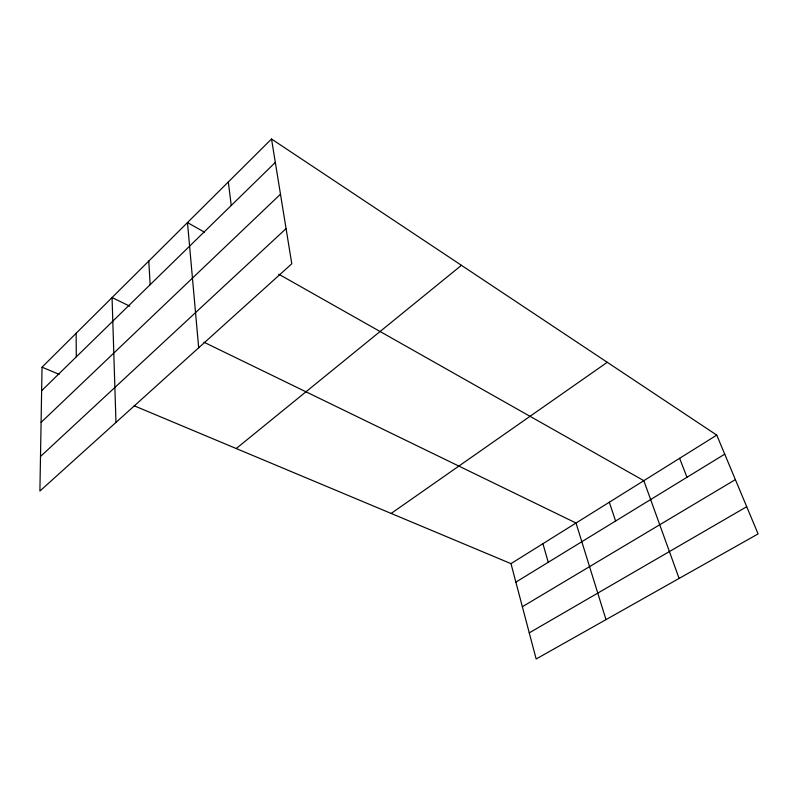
<?xml version="1.0" encoding="UTF-8"?>
<svg xmlns="http://www.w3.org/2000/svg" width="798" height="798" viewBox="0 0 798 798"><rect width="100%" height="100%" fill="white"/><g stroke="black" fill="none" stroke-linecap="round" stroke-linejoin="round"><path stroke-width="1.2" d="M42.045 367.18L39.9 491.049L291.789 263.789L271.519 139.012L42.045 367.18L59.142 374.342M41.636 390.701L275.32 162.423M41.087 422.401L280.487 194.183M40.499 456.486L286.073 228.607M236.228 448.536L461.444 265.315M391.15 513.443L607.258 362.292M510.989 563.647L716.754 435.11L758.1 533.912L536.156 658.988L510.989 563.647L134.174 405.783M515.867 582.121L724.724 454.152M522.361 606.739L735.377 479.608M529.254 632.864L746.719 506.71M129.765 306.173L112.059 297.564L115.969 422.411M203.979 342.232L576.026 523.019L605.991 619.637M204.607 232.268L187.48 222.572L198.682 347.788M278.721 274.183L643.826 480.665L679.098 578.43M271.519 139.012L716.754 435.11M679.607 458.311L686.978 477.274M609.313 502.221L615.607 521.014M542.929 543.697L548.246 562.281M228.328 181.954L231.24 205.485M148.777 261.056L150.164 284.686M76.149 333.275L76.289 356.856"/></g></svg>
